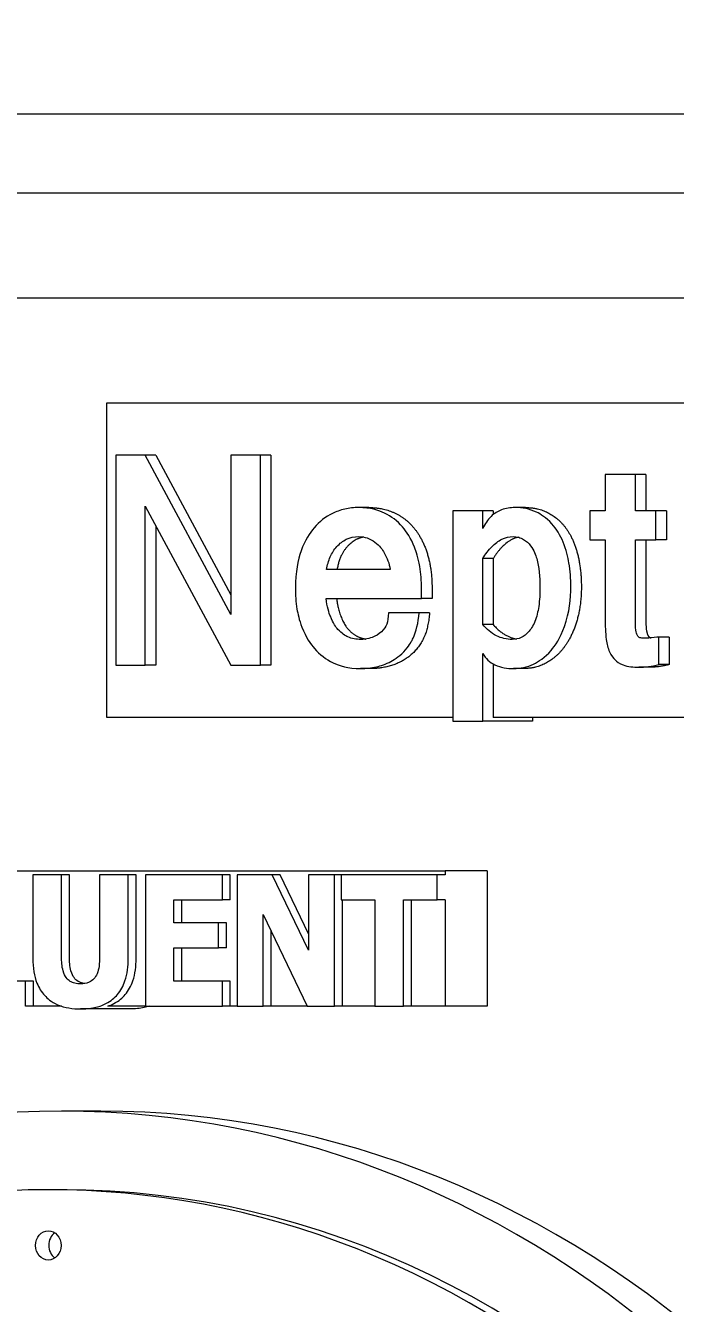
# Model space of a CAD drawing. Header units: inches. Extents: x 19 to 503, y 7 to 322.
# Drawn here: x 375.154 to 376.703, y 124.117 to 127.162 of the extents above; entities that cross this region are included whole.
import ezdxf

# ---------------------------------------------------------------- set-up
doc = ezdxf.new("R2010")
doc.units = ezdxf.units.IN
doc.header["$LTSCALE"] = 15
doc.header["$MEASUREMENT"] = 0
doc.layers.add('Dimension (ANSI)', color=7, linetype='Continuous', lineweight=25)
doc.layers.add('Visible (ANSI)', color=7, linetype='Continuous', lineweight=50)
doc.styles.add('MEMCOR Medium', font='arial.ttf')
doc.dimstyles.new('Default (ANSI)', dxfattribs={"dimscale": 15, "dimtxt": 0.15, "dimasz": 0.098425, "dimexe": 0.125, "dimexo": 0.0625, "dimgap": 0.031496, "dimtad": 0, "dimtih": 1, "dimtoh": 1, "dimdec": 4, "dimrnd": 1e-08, "dimzin": 3, "dimdsep": 46, "dimlunit": 5, "dimtxsty": 'MEMCOR Medium', "dimcen": 0.09, "dimdle": 0.393701, "dimclrd": 256, "dimclre": 256, "dimclrt": 256, "dimadec": 0, "dimazin": 1, "dimtfac": 0.8, "dimtofl": 0, "dimtmove": 0, "dimatfit": 3, "dimfxl": 1, "dimfrac": 1, "dimtolj": 1, "dimtzin": 4, "dimlwd": -1, "dimlwe": -1, "dimarcsym": 0})

# ---------------------------------------------------------------- blocks, each defined once
blk = doc.blocks.new('*D25')
at = {"layer": 'Defpoints', "color": 0, "transparency": 16777216}
for p in [(389.5241, 150.9654), (322.5739, 59.6974), (369.9364, 59.6974)]:
    blk.add_point(p, dxfattribs=at)
at = {"layer": 'Dimension (ANSI)', "transparency": 16777216}
for p, q in [((388.5866, 150.9654), (320.6989, 150.9654)), ((322.5739, 149.489), (322.5739, 120.9405)), ((322.5739, 61.1738), (322.5739, 101.8191)), ((368.9989, 59.6974), (320.6989, 59.6974))]:
    blk.add_line(p, q, dxfattribs=at)
for points in [[(322.3278, 149.489), (322.8199, 149.489), (322.5739, 150.9654)], [(322.3278, 61.1738), (322.8199, 61.1738), (322.5739, 59.6974)]]:
    blk.add_solid(points, dxfattribs=at)
at = {"layer": 'Dimension (ANSI)', "transparency": 16777216, "char_height": 2.25, "attachment_point": 5, "style": 'MEMCOR Medium'}
for s, insert in [('\\A1; \\fArial|b0|i0;91{\\H0.8x;\\S1#4;} in', (322.5739, 113.6751)), ('\\A1;[2318.2 mm]{\\P\\fArial|b0|i0;SHIPPING\\P\\fArial|b0|i0;HEIGHT\\P\\fArial|b0|i0;REF.}', (322.5739, 104.1144))]:
    blk.add_mtext(s, dxfattribs=dict(at, insert=insert))

msp = doc.modelspace()

# ---------------------------------------------------------------- linework, layer by layer
at = {"layer": 'Visible (ANSI)', "linetype": 'Continuous', "lineweight": 18}
for p, q in [((383.838564, 126.950384), (372.753439, 126.950384)), ((372.262956, 126.762884), (383.954299, 126.762884)), ((372.993665, 126.512849), (383.22359, 126.512849)), ((375.348171, 126.262849), (380.869083, 126.262849)), ((375.348171, 125.512849), (375.348171, 126.262849)), ((375.369628, 126.137849), (375.369628, 125.637849)), ((375.439752, 126.137849), (375.369628, 126.137849)), ((375.464752, 126.137849), (375.439752, 126.137849)), ((375.643548, 125.758801), (375.439752, 126.137849)), ((375.464752, 126.137849), (375.643548, 125.805299)), ((375.71411, 126.137849), (375.643548, 126.137849)), ((375.643548, 126.137849), (375.643548, 125.758801)), ((375.73911, 126.137849), (375.71411, 126.137849)), ((375.71411, 125.637849), (375.71411, 126.137849)), ((375.73911, 126.137849), (375.73911, 125.637849)), ((376.607185, 126.091796), (376.535309, 126.091796)), ((376.535309, 126.091796), (376.535309, 126.005258)), ((376.607185, 126.005258), (376.607185, 126.091796)), ((376.632185, 126.091796), (376.607185, 126.091796)), ((376.632185, 126.091796), (376.632185, 126.005258)), ((375.439752, 126.016392), (375.643548, 125.637849)), ((375.439752, 125.637849), (375.439752, 126.016392)), ((375.972522, 126.013355), (375.947522, 126.013355)), ((376.243607, 126.005258), (376.172168, 126.005258)), ((376.172168, 126.005258), (376.172168, 125.504246)), ((376.243607, 125.963254), (376.243607, 126.005258)), ((376.268607, 126.005258), (376.243607, 126.005258)), ((376.268607, 126.005258), (376.268607, 125.996797)), ((376.345304, 126.013355), (376.320304, 126.013355)), ((376.535309, 126.005258), (376.498494, 126.005258)), ((376.498494, 126.005258), (376.498494, 125.936432)), ((376.656272, 126.005258), (376.607185, 126.005258)), ((376.656272, 125.936432), (376.656272, 126.005258)), ((376.681272, 126.005258), (376.656272, 126.005258)), ((376.681272, 126.005258), (376.681272, 125.936432)), ((375.464752, 125.969955), (375.464752, 125.637849)), ((376.498494, 125.936432), (376.535309, 125.936432)), ((376.535309, 125.936432), (376.535309, 125.749185)), ((376.607185, 125.746655), (376.607185, 125.936432)), ((376.607185, 125.936432), (376.656272, 125.936432)), ((376.632185, 125.936432), (376.632185, 125.746655)), ((376.681272, 125.936432), (376.656272, 125.936432)), ((376.243607, 125.734509), (376.243607, 125.891898)), ((376.268607, 125.891898), (376.243607, 125.891898)), ((376.268607, 125.891898), (376.268607, 125.734509)), ((376.023343, 125.865582), (375.871701, 125.865582)), ((376.097849, 125.79625), (376.097849, 125.821047)), ((376.122849, 125.821047), (376.122849, 125.79625)), ((375.870824, 125.79625), (376.097849, 125.79625)), ((376.122849, 125.79625), (376.097849, 125.79625)), ((376.092151, 125.762343), (376.01896, 125.762343)), ((376.117151, 125.762343), (376.092151, 125.762343)), ((376.268607, 125.734509), (376.243607, 125.734509)), ((376.662846, 125.639367), (376.662846, 125.704651)), ((376.687846, 125.704651), (376.662846, 125.704651)), ((376.687846, 125.704651), (376.687846, 125.639367)), ((376.243607, 125.504246), (376.243607, 125.665683)), ((375.369628, 125.637849), (375.439752, 125.637849)), ((375.464752, 125.637849), (375.439752, 125.637849)), ((375.643548, 125.637849), (375.71411, 125.637849)), ((375.73911, 125.637849), (375.71411, 125.637849)), ((375.977781, 125.629752), (375.952781, 125.629752)), ((376.268607, 125.640509), (376.268607, 125.512849)), ((376.341798, 125.629752), (376.316798, 125.629752)), ((376.640513, 125.632788), (376.615513, 125.632788)), ((376.687846, 125.639367), (376.662846, 125.639367)), ((376.172168, 125.512849), (375.348171, 125.512849)), ((380.869083, 125.512849), (376.268607, 125.512849)), ((376.362357, 125.512849), (376.362357, 125.504246)), ((376.172168, 125.504246), (376.243607, 125.504246)), ((376.362357, 125.504246), (376.243607, 125.504246)), ((374.313546, 125.147849), (376.15385, 125.147849)), ((376.15385, 125.147849), (376.15385, 125.138349)), ((376.25385, 125.147849), (376.15385, 125.147849)), ((376.25385, 125.147849), (376.25385, 124.825349)), ((375.24005, 125.138349), (375.171954, 125.138349)), ((375.171954, 125.138349), (375.171954, 124.938476)), ((375.2588, 125.138349), (375.24005, 125.138349)), ((375.24005, 124.943041), (375.24005, 125.138349)), ((375.2588, 124.943041), (375.2588, 125.138349)), ((375.399087, 125.138349), (375.330991, 125.138349)), ((375.330991, 125.138349), (375.330991, 124.943041)), ((375.417837, 125.138349), (375.399087, 125.138349)), ((375.399087, 124.938729), (375.399087, 125.138349)), ((375.417837, 124.938729), (375.417837, 125.138349)), ((375.623483, 125.138349), (375.440283, 125.138349)), ((375.440283, 125.138349), (375.440283, 124.825349)), ((375.642233, 125.138349), (375.623483, 125.138349)), ((375.623483, 125.078742), (375.623483, 125.138349)), ((375.642233, 125.078742), (375.642233, 125.138349)), ((375.742002, 125.138349), (375.658529, 125.138349)), ((375.658529, 125.138349), (375.658529, 124.825349)), ((375.760752, 125.138349), (375.742002, 125.138349)), ((375.828549, 124.959021), (375.742002, 125.138349)), ((375.828549, 124.997871), (375.760752, 125.138349)), ((375.890714, 125.138349), (375.828549, 125.138349)), ((375.828549, 125.138349), (375.828549, 124.959021)), ((375.906649, 125.138349), (375.890714, 125.138349)), ((375.890714, 124.825349), (375.890714, 125.138349)), ((376.1351, 125.138349), (375.906649, 125.138349)), ((375.906649, 125.138349), (375.906649, 125.078742)), ((376.15385, 125.138349), (376.1351, 125.138349)), ((376.1351, 125.078742), (376.1351, 125.138349)), ((375.50794, 125.023701), (375.50794, 125.078742)), ((375.50794, 125.078742), (375.623483, 125.078742)), ((375.52669, 125.023701), (375.52669, 125.078742)), ((375.642233, 125.078742), (375.623483, 125.078742)), ((375.906649, 125.078742), (375.986827, 125.078742)), ((375.909464, 124.825349), (375.909464, 125.078742)), ((375.986827, 125.078742), (375.986827, 124.825349)), ((376.054923, 125.078742), (376.1351, 125.078742)), ((376.054923, 124.825349), (376.054923, 125.078742)), ((376.073673, 124.825349), (376.073673, 125.078742)), ((376.15385, 125.078742), (376.1351, 125.078742)), ((376.15385, 125.078742), (376.15385, 124.825349)), ((375.614477, 125.023701), (375.50794, 125.023701)), ((375.633227, 125.023701), (375.614477, 125.023701)), ((375.614477, 124.964094), (375.614477, 125.023701)), ((375.633227, 124.964094), (375.633227, 125.023701)), ((375.720694, 124.825349), (375.720694, 125.043485)), ((375.720694, 125.043485), (375.825254, 124.825349)), ((375.739444, 124.825349), (375.739444, 125.004369)), ((375.50794, 124.964094), (375.614477, 124.964094)), ((375.50794, 124.884956), (375.50794, 124.964094)), ((375.52669, 124.884956), (375.52669, 124.964094)), ((375.633227, 124.964094), (375.614477, 124.964094)), ((375.154481, 124.884956), (375.041793, 124.884956)), ((375.173231, 124.884956), (375.154481, 124.884956)), ((375.154481, 124.825349), (375.154481, 124.884956)), ((375.173231, 124.825349), (375.173231, 124.884956)), ((375.623483, 124.884956), (375.50794, 124.884956)), ((375.642233, 124.884956), (375.623483, 124.884956)), ((375.623483, 124.825349), (375.623483, 124.884956)), ((375.642233, 124.825349), (375.642233, 124.884956)), ((375.173231, 124.825349), (375.154481, 124.825349)), ((375.240074, 124.825349), (375.173231, 124.825349)), ((375.40427, 124.818754), (375.28552, 124.818754)), ((375.440283, 124.825349), (375.350233, 124.825349)), ((375.440283, 124.825349), (375.623483, 124.825349)), ((375.642233, 124.825349), (375.623483, 124.825349)), ((375.658529, 124.825349), (375.642233, 124.825349)), ((375.658529, 124.825349), (375.720694, 124.825349)), ((375.739444, 124.825349), (375.720694, 124.825349)), ((375.825254, 124.825349), (375.739444, 124.825349)), ((375.825254, 124.825349), (375.890714, 124.825349)), ((375.909464, 124.825349), (375.890714, 124.825349)), ((375.986827, 124.825349), (375.909464, 124.825349)), ((375.986827, 124.825349), (376.054923, 124.825349)), ((376.073673, 124.825349), (376.054923, 124.825349)), ((376.15385, 124.825349), (376.073673, 124.825349)), ((376.1601, 124.825349), (376.15385, 124.825349)), ((376.25385, 124.825349), (376.1601, 124.825349)), ((375.333698, 124.575349), (375.239948, 124.575349)), ((375.239948, 124.387849), (375.208698, 124.387849))]:
    msp.add_line(p, q, dxfattribs=at)
for centre, major_axis, start_param, end_param in [((375.208698, 121.762849), (0, 2.625), 3.1824788, 7.14836042), ((375.239948, 121.762849), (0, 2.8125), 3.61752935, 8.94884126), ((375.333698, 121.762849), (0, 2.8125), 3.61752935, 6.28318531), ((375.239948, 121.762849), (0, 2.625), 3.1687243, 6.28318531), ((375.239948, 124.255245), (0, -0.035), 3.68317357, 5.74160439)]:
    msp.add_ellipse(centre, major_axis=major_axis, ratio=0.8660254, start_param=start_param, end_param=end_param, dxfattribs=at)
msp.add_ellipse((375.208698, 124.255245), major_axis=(0, -0.035), ratio=0.8660254, dxfattribs=at)
for points, degree, knots in [([(375.947522, 126.013355), (375.936692, 126.013355), (375.925922, 126.012243), (375.903757, 126.007173), (375.893995, 126.003371), (375.869048, 125.990971), (375.854317, 125.979658), (375.831443, 125.952988), (375.819914, 125.935744), (375.803316, 125.888519), (375.797194, 125.860187), (375.797194, 125.821554)], 3, [-1.49193162, -1.49193162, -1.49193162, -1.49193162, -1.29030138, -1.29030138, -1.0712515, -1.0712515, -0.64119148, -0.64119148, -0.29439022, -0.29439022, 0, 0, 0, 0]), ([(376.097849, 125.821047), (376.097849, 125.838523), (376.096606, 125.856053), (376.090189, 125.893601), (376.085198, 125.908489), (376.072771, 125.94024), (376.062359, 125.955932), (376.040182, 125.98157), (376.025918, 125.992318), (375.995817, 126.006608), (375.975614, 126.013355), (375.947522, 126.013355)], 3, [-0.953742878, -0.953742878, -0.953742878, -0.953742878, -0.864238922, -0.864238922, -0.757751945, -0.757751945, -0.52950742, -0.52950742, -0.247180323, -0.247180323, 0, 0, 0, 0]), ([(376.320304, 126.013355), (376.309492, 126.013355), (376.298624, 126.011843), (376.27919, 126.004551), (376.270847, 125.999391), (376.255137, 125.984252), (376.248648, 125.974338), (376.243607, 125.963254)], 3, [-0.275184465, -0.275184465, -0.275184465, -0.275184465, -0.180024512, -0.180024512, -0.095399098, -0.095399098, 0, 0, 0, 0]), ([(376.453539, 125.82459), (376.453539, 125.843673), (376.45215, 125.862766), (376.446649, 125.894806), (376.442747, 125.912603), (376.42837, 125.947334), (376.419435, 125.962276), (376.394966, 125.989303), (376.381427, 125.997568), (376.355103, 126.010123), (376.337865, 126.013355), (376.320304, 126.013355)], 3, [-0.558955892, -0.558955892, -0.558955892, -0.558955892, -0.427301963, -0.427301963, -0.333627639, -0.333627639, -0.250557772, -0.250557772, -0.154511048, -0.154511048, 0, 0, 0, 0]), ([(375.871701, 125.865582), (375.873292, 125.876148), (375.876036, 125.886369), (375.884307, 125.905041), (375.889527, 125.913153), (375.902907, 125.928027), (375.910422, 125.933732), (375.92782, 125.942079), (375.937537, 125.944023), (375.947522, 125.944023)], 3, [-0.311667492, -0.311667492, -0.311667492, -0.311667492, -0.237050543, -0.237050543, -0.16576507, -0.16576507, -0.087852602, -0.087852602, 0, 0, 0, 0]), ([(375.960023, 125.942941), (375.938953, 125.93917), (375.90196, 125.900501), (375.896701, 125.865582)], 2, [0.22302545, 0.22302545, 0.22302545, 1, 2, 2, 2]), ([(375.947522, 125.944023), (375.95463, 125.944023), (375.961673, 125.943044), (375.97505, 125.938668), (375.981163, 125.935457), (375.997395, 125.923174), (376.004692, 125.912777), (376.016124, 125.893458), (376.020742, 125.879956), (376.023343, 125.865582)], 3, [-0.251457438, -0.251457438, -0.251457438, -0.251457438, -0.21404187, -0.21404187, -0.178283825, -0.178283825, -0.111899249, -0.111899249, 0, 0, 0, 0]), ([(376.243607, 125.891898), (376.25003, 125.902221), (376.257372, 125.912135), (376.272788, 125.92762), (376.280663, 125.933674), (376.297862, 125.941939), (376.306712, 125.944023), (376.315921, 125.944023)], 3, [-0.260849088, -0.260849088, -0.260849088, -0.260849088, -0.163914804, -0.163914804, -0.081029131, -0.081029131, 0, 0, 0, 0]), ([(376.315921, 125.944023), (376.320391, 125.944023), (376.32484, 125.943524), (376.333334, 125.941325), (376.337302, 125.939712), (376.347518, 125.933762), (376.353011, 125.92854), (376.365656, 125.911542), (376.369872, 125.899681), (376.377945, 125.871904), (376.379909, 125.848225), (376.379909, 125.82459)], 3, [-0.343912155, -0.343912155, -0.343912155, -0.343912155, -0.317867105, -0.317867105, -0.293187958, -0.293187958, -0.251194999, -0.251194999, -0.180100274, -0.180100274, 0, 0, 0, 0]), ([(375.797194, 125.821554), (375.797194, 125.80479), (375.79833, 125.787899), (375.802901, 125.760557), (375.806164, 125.745439), (375.82227, 125.703693), (375.833892, 125.687742), (375.855472, 125.662864), (375.870334, 125.651666), (375.901387, 125.636986), (375.922639, 125.629752), (375.952781, 125.629752)], 3, [-1.15207317, -1.15207317, -1.15207317, -1.15207317, -0.93289171, -0.93289171, -0.78803686, -0.78803686, -0.5752915, -0.5752915, -0.26521632, -0.26521632, 0, 0, 0, 0]), ([(376.379909, 125.82459), (376.379909, 125.80907), (376.379114, 125.792851), (376.375056, 125.765397), (376.372213, 125.752959), (376.362754, 125.729706), (376.357085, 125.722075), (376.34745, 125.711341), (376.341827, 125.706913), (376.32853, 125.700537), (376.321228, 125.699084), (376.31373, 125.699084)], 3, [-0.302907609, -0.302907609, -0.302907609, -0.302907609, -0.236448124, -0.236448124, -0.183771951, -0.183771951, -0.126677605, -0.126677605, -0.065974246, -0.065974246, 0, 0, 0, 0]), ([(376.316798, 125.629752), (376.333395, 125.629752), (376.349449, 125.633147), (376.376382, 125.646058), (376.391535, 125.655648), (376.416182, 125.684325), (376.428425, 125.702062), (376.450333, 125.763502), (376.453539, 125.796537), (376.453539, 125.82459)], 3, [-1.00371193, -1.00371193, -1.00371193, -1.00371193, -0.65582579, -0.65582579, -0.39249245, -0.39249245, -0.21376441, -0.21376441, 0, 0, 0, 0]), ([(375.952781, 125.699084), (375.942372, 125.699084), (375.932056, 125.700843), (375.916, 125.708047), (375.907563, 125.712976), (375.893894, 125.728174), (375.886785, 125.737455), (375.877852, 125.76135), (375.872184, 125.777929), (375.870824, 125.79625)], 3, [-1.96156648, -1.96156648, -1.96156648, -1.96156648, -1.05825772, -1.05825772, -0.46701751, -0.46701751, -0.14011971, -0.14011971, 0, 0, 0, 0]), ([(375.895824, 125.79625), (375.897139, 125.778537), (375.911164, 125.737545), (375.933077, 125.711736), (375.955321, 125.701543), (375.964988, 125.70004)], 2, [0, 0, 0, 1, 2, 3, 3.61124941, 3.61124941, 3.61124941]), ([(375.952781, 125.629752), (375.965534, 125.629752), (375.978215, 125.631091), (376.000518, 125.636336), (376.012562, 125.640147), (376.034836, 125.652025), (376.047784, 125.660409), (376.069429, 125.685761), (376.075135, 125.696572), (376.085436, 125.718063), (376.089894, 125.739177), (376.092151, 125.762343)], 3, [-0.510586724, -0.510586724, -0.510586724, -0.510586724, -0.395857325, -0.395857325, -0.305816844, -0.305816844, -0.233792858, -0.233792858, -0.177640706, -0.177640706, 0, 0, 0, 0]), ([(376.01896, 125.762343), (376.018533, 125.751504), (376.017258, 125.742078), (376.014395, 125.734211), (376.012254, 125.72844), (376.000974, 125.715475), (375.994085, 125.710363), (375.978547, 125.702889), (375.966975, 125.699084), (375.952781, 125.699084)], 3, [-1.35675121, -1.35675121, -1.35675121, -1.35675121, -0.38738366, -0.38738366, -0.25082013, -0.25082013, -0.12489258, -0.12489258, 0, 0, 0, 0]), ([(376.31373, 125.699084), (376.307169, 125.699084), (376.300656, 125.699787), (376.287961, 125.70277), (376.281897, 125.704981), (376.263711, 125.714168), (376.252981, 125.723366), (376.243607, 125.734509)], 3, [-0.23235467, -0.23235467, -0.23235467, -0.23235467, -0.174633939, -0.174633939, -0.118377074, -0.118377074, 0, 0, 0, 0]), ([(376.535309, 125.749185), (376.535309, 125.732342), (376.53571, 125.715419), (376.53889, 125.688475), (376.541409, 125.678601), (376.550114, 125.659929), (376.555057, 125.654235), (376.562738, 125.646614), (376.568919, 125.641854), (376.589197, 125.634201), (376.602379, 125.632788), (376.615513, 125.632788)], 3, [-0.456376523, -0.456376523, -0.456376523, -0.456376523, -0.347954157, -0.347954157, -0.281330285, -0.281330285, -0.211467672, -0.211467672, -0.115556849, -0.115556849, 0, 0, 0, 0]), ([(376.627346, 125.70212), (376.624242, 125.70212), (376.621055, 125.702144), (376.616846, 125.703572), (376.615739, 125.704282), (376.613857, 125.706044), (376.612959, 125.707143), (376.611064, 125.710355), (376.6101, 125.713372), (376.608231, 125.722006), (376.607185, 125.72976), (376.607185, 125.746655)], 3, [-0.460292219, -0.460292219, -0.460292219, -0.460292219, -0.324637621, -0.324637621, -0.26853254, -0.26853254, -0.218737319, -0.218737319, -0.128741654, -0.128741654, 0, 0, 0, 0]), ([(376.632185, 125.746655), (376.632185, 125.728942), (376.635253, 125.71123), (376.640074, 125.704145), (376.643408, 125.703045), (376.643696, 125.702965)], 2, [0, 0, 0, 1, 2, 3, 3.08653024, 3.08653024, 3.08653024]), ([(376.662846, 125.704651), (376.659448, 125.704356), (376.645167, 125.703118), (376.638591, 125.702485), (376.63486, 125.70212), (376.627346, 125.70212)], 3, [-0.296822188, -0.296822188, -0.296822188, -0.296822188, -0.06611673, -0.06611673, 0, 0, 0, 0]), ([(376.243607, 125.665683), (376.247002, 125.659631), (376.251112, 125.654318), (376.26097, 125.645043), (376.266559, 125.641338), (376.286276, 125.631867), (376.301943, 125.629752), (376.316798, 125.629752)], 3, [-0.242357309, -0.242357309, -0.242357309, -0.242357309, -0.187522898, -0.187522898, -0.130708149, -0.130708149, 0, 0, 0, 0]), ([(376.615513, 125.632788), (376.623121, 125.632788), (376.630749, 125.633383), (376.646538, 125.635578), (376.654753, 125.637273), (376.662846, 125.639367)], 3, [-0.13991373, -0.13991373, -0.13991373, -0.13991373, -0.072976112, -0.072976112, 0, 0, 0, 0]), ([(375.171954, 124.938476), (375.171954, 124.92797), (375.172657, 124.917371), (375.175911, 124.897838), (375.178257, 124.888835), (375.186113, 124.86904), (375.192196, 124.859105), (375.205809, 124.844376), (375.215402, 124.835611), (375.248133, 124.82133), (375.267146, 124.818754), (375.28552, 124.818754)], 3, [-0.821877976, -0.821877976, -0.821877976, -0.821877976, -0.654433498, -0.654433498, -0.504909579, -0.504909579, -0.307478412, -0.307478412, -0.16166829, -0.16166829, 0, 0, 0, 0]), ([(375.28552, 124.878361), (375.280977, 124.878361), (375.27635, 124.878785), (375.268062, 124.880827), (375.264317, 124.882284), (375.257204, 124.886711), (375.254026, 124.889663), (375.248986, 124.896708), (375.246167, 124.901776), (375.240952, 124.920118), (375.24005, 124.932045), (375.24005, 124.943041)], 3, [-0.357819749, -0.357819749, -0.357819749, -0.357819749, -0.281802872, -0.281802872, -0.21609433, -0.21609433, -0.146681317, -0.146681317, -0.083787292, -0.083787292, 0, 0, 0, 0]), ([(375.294869, 124.879042), (375.293452, 124.879261), (375.292045, 124.879538), (375.286812, 124.880827), (375.283067, 124.882284), (375.275954, 124.886711), (375.272776, 124.889663), (375.267736, 124.896708), (375.264917, 124.901776), (375.259702, 124.920118), (375.2588, 124.932045), (375.2588, 124.943041)], 3, [-0.305563472, -0.305563472, -0.305563472, -0.305563472, -0.281802872, -0.281802872, -0.21609433, -0.21609433, -0.146681317, -0.146681317, -0.083787292, -0.083787292, 0, 0, 0, 0]), ([(375.330991, 124.943041), (375.330991, 124.935471), (375.330582, 124.927602), (375.328522, 124.914123), (375.327073, 124.908021), (375.32267, 124.897354), (375.320134, 124.893454), (375.313936, 124.886693), (375.310022, 124.884007), (375.299342, 124.879325), (375.29232, 124.878361), (375.28552, 124.878361)], 3, [-0.217363441, -0.217363441, -0.217363441, -0.217363441, -0.17163752, -0.17163752, -0.134758966, -0.134758966, -0.100390194, -0.100390194, -0.059831536, -0.059831536, 0, 0, 0, 0]), ([(375.28552, 124.818754), (375.296496, 124.818754), (375.307649, 124.819642), (375.327838, 124.823838), (375.337104, 124.826841), (375.358359, 124.837672), (375.366996, 124.845598), (375.381164, 124.862458), (375.387118, 124.873435), (375.397005, 124.902467), (375.399087, 124.920732), (375.399087, 124.938729)], 3, [-0.433604472, -0.433604472, -0.433604472, -0.433604472, -0.370673963, -0.370673963, -0.316022801, -0.316022801, -0.237534002, -0.237534002, -0.137141706, -0.137141706, 0, 0, 0, 0]), ([(375.350233, 124.825349), (375.355126, 124.826958), (375.35993, 124.828918), (375.377109, 124.837672), (375.385746, 124.845598), (375.399914, 124.862458), (375.405868, 124.873435), (375.415755, 124.902467), (375.417837, 124.920732), (375.417837, 124.938729)], 3, [-0.345147629, -0.345147629, -0.345147629, -0.345147629, -0.316022801, -0.316022801, -0.237534002, -0.237534002, -0.137141706, -0.137141706, 0, 0, 0, 0]), ([(375.450233, 124.825349), (375.445945, 124.823939), (375.441588, 124.822798), (375.426399, 124.819642), (375.415246, 124.818754), (375.40427, 124.818754)], 3, [0.3451476286, 0.3451476286, 0.3451476286, 0.3451476286, 0.370673963, 0.370673963, 0.4336044716, 0.4336044716, 0.4336044716, 0.4336044716])]:
    msp.add_open_spline(points, degree=degree, knots=knots, dxfattribs=at)
for points in [[(375.972522, 126.013355), (376.006269, 126.013355), (376.062368, 125.987039), (376.101812, 125.936432), (376.122849, 125.865076), (376.122849, 125.821047)], [(376.345304, 126.013355), (376.37686, 126.013355), (376.427261, 125.985521), (376.461446, 125.93542), (376.478539, 125.865582), (376.478539, 125.82459)], [(376.32817, 125.94265), (376.295774, 125.935562), (376.268607, 125.891898)], [(376.478539, 125.82459), (376.478539, 125.781068), (376.45794, 125.709205), (376.421564, 125.658092), (376.371162, 125.629752), (376.341798, 125.629752)], [(376.117151, 125.762343), (376.113207, 125.721857), (376.089102, 125.675805), (376.052287, 125.64544), (376.004516, 125.629752), (375.977781, 125.629752)], [(376.268607, 125.734509), (376.293106, 125.705388), (376.324713, 125.700206)], [(376.687846, 125.639367), (376.662426, 125.632788), (376.640513, 125.632788)]]:
    msp.add_open_spline(points, degree=2, dxfattribs=at)

# ---------------------------------------------------------------- dimensions: what is measured, and where the dimension line sits
at = {"layer": 'Dimension (ANSI)'}
dim = msp.add_linear_dim(base=(322.573859, 59.697384), p1=(389.524082, 150.965384), p2=(369.936431, 59.697384), angle=90, text=' \\fArial|b0|i0;<> in\\X[2318.2 mm]{\\P\\fArial|b0|i0;SHIPPING\\P\\fArial|b0|i0;HEIGHT\\P\\fArial|b0|i0;REF.}', dimstyle='Default (ANSI)', override={"dimgap": 0.031496, "dimdec": 4, "dimpost": '', "dimtol": 0, "dimlim": 0, "dimtp": 0, "dimtm": 0, "dimtdec": 2, "dimatfit": 1}, dxfattribs=at)
dim.commit()
dim.dimension.update_dxf_attribs({"geometry": '*D25', "text_midpoint": (322.573859, 111.379821), "dimtype": 160})

doc.saveas('drawing.dxf')
